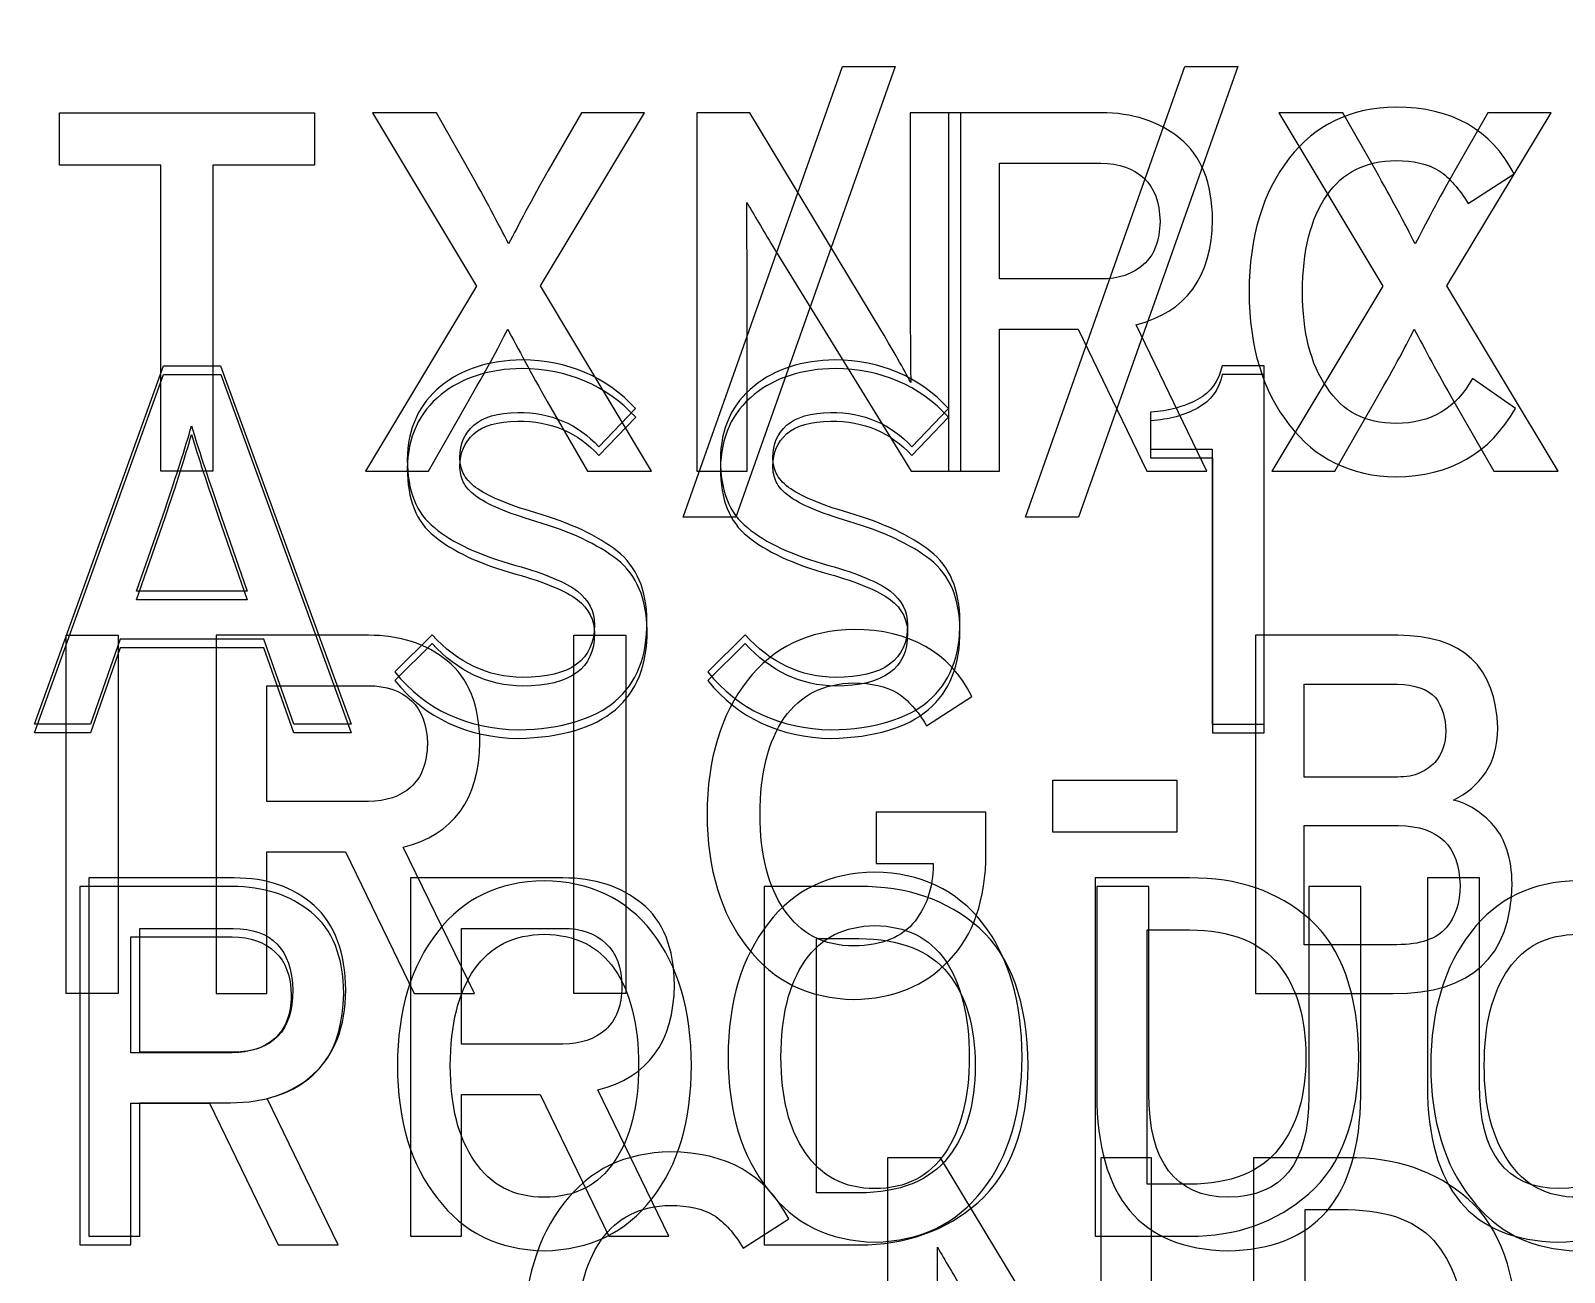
# Model space of a CAD drawing. Extents: x 2 to 47.7, y 0.2 to 35.3.
# Drawn here: x 31.9111 to 32.1605, y 15.5401 to 15.7421 of the extents above; entities that cross this region are included whole.
import ezdxf

# ---------------------------------------------------------------- set-up
doc = ezdxf.new("R2010")
doc.units = 0
doc.header["$MEASUREMENT"] = 0
for name, color, linetype in [('2_01__NONE__XX', 7, 'CONTINUOUS'), ('3_01__NONE__X', 7, 'CONTINUOUS'), ('3_02__EIA-232__1', 7, 'CONTINUOUS'), ('3_03__EIA-485__4_WIRE___2', 7, 'CONTINUOUS'), ('3_04__FIBER_OPTIC_200_UM_M', 7, 'CONTINUOUS'), ('3_05__FIBER_OPTIC_62_5_UM_', 7, 'CONTINUOUS'), ('3_06__EIA-485__2-WIRE___5', 7, 'CONTINUOUS'), ('4_00__DWG', 7, 'CONTINUOUS')]:
    doc.layers.add(name, color=color, linetype=linetype)

msp = doc.modelspace()

# ---------------------------------------------------------------- linework, layer by layer
at = {"layer": '2_01__NONE__XX', "color": 250}
msp.add_open_spline([(32.65643, 14.75367), (32.65643, 14.69844), (32.61167, 14.65367), (32.55644, 14.65367), (32.55644, 14.65367), (30.69826, 14.65367), (30.69826, 14.65367), (30.64303, 14.65367), (30.59825, 14.69844), (30.59825, 14.75367), (30.59825, 14.75367), (30.59825, 19.59223), (30.59825, 19.59223), (30.59825, 19.64746), (30.64303, 19.69223), (30.69826, 19.69223), (30.69826, 19.69223), (32.55644, 19.69223), (32.55644, 19.69223), (32.61167, 19.69223), (32.65643, 19.64746), (32.65643, 19.59223), (32.65643, 19.59223), (32.65643, 14.75367), (32.65643, 14.75367)], degree=3, knots=[0, 0, 0, 0, 1, 1, 1, 2, 2, 2, 3, 3, 3, 4, 4, 4, 5, 5, 5, 6, 6, 6, 7, 7, 7, 8, 8, 8, 8], dxfattribs=at)
at = {"layer": '3_01__NONE__X', "color": 250}
msp.add_open_spline([(32.65643, 14.75367), (32.65643, 14.69844), (32.61167, 14.65367), (32.55644, 14.65367), (32.55644, 14.65367), (30.69826, 14.65367), (30.69826, 14.65367), (30.64303, 14.65367), (30.59825, 14.69844), (30.59825, 14.75367), (30.59825, 14.75367), (30.59825, 19.59223), (30.59825, 19.59223), (30.59825, 19.64746), (30.64303, 19.69223), (30.69826, 19.69223), (30.69826, 19.69223), (32.55644, 19.69223), (32.55644, 19.69223), (32.61167, 19.69223), (32.65643, 19.64746), (32.65643, 19.59223), (32.65643, 19.59223), (32.65643, 14.75367), (32.65643, 14.75367)], degree=3, knots=[0, 0, 0, 0, 1, 1, 1, 2, 2, 2, 3, 3, 3, 4, 4, 4, 5, 5, 5, 6, 6, 6, 7, 7, 7, 8, 8, 8, 8], dxfattribs=at)
at = {"layer": '3_02__EIA-232__1', "color": 250}
msp.add_open_spline([(32.18336, 14.64852), (32.18336, 14.64852), (32.55648, 14.64852), (32.55648, 14.64852), (32.61171, 14.64852), (32.65648, 14.69329), (32.65648, 14.74852), (32.65648, 14.74852), (32.65648, 19.58708), (32.65648, 19.58708), (32.65648, 19.64231), (32.61171, 19.68709), (32.55648, 19.68709), (32.55648, 19.68709), (30.69832, 19.68709), (30.69832, 19.68709), (30.64309, 19.68709), (30.59831, 19.64231), (30.59831, 19.58708), (30.59831, 19.58708), (30.59831, 14.74852), (30.59831, 14.74852), (30.59831, 14.69329), (30.64309, 14.64852), (30.69832, 14.64852)], degree=3, knots=[0, 0, 0, 0, 1, 1, 1, 2, 2, 2, 3, 3, 3, 4, 4, 4, 5, 5, 5, 6, 6, 6, 7, 7, 7, 8, 8, 8, 8], dxfattribs=at)
at = {"layer": '3_03__EIA-485__4_WIRE___2', "color": 250}
for points in [[(32.08152, 15.66293), (32.07293, 15.66293), (32.09885, 15.73625), (32.10744, 15.73625), (32.08152, 15.66293)], [(31.91688, 15.58542), (31.91688, 15.64372), (31.92535, 15.64372), (31.92535, 15.58542), (31.91688, 15.58542)], [(31.99946, 15.58542), (31.99946, 15.64372), (32.00789, 15.64372), (32.00789, 15.58542), (31.99946, 15.58542)], [(32.07737, 15.61167), (32.07737, 15.62012), (32.09755, 15.62012), (32.09755, 15.61167), (32.07737, 15.61167)]]:
    msp.add_lwpolyline(points, dxfattribs=at)
for points, knots in [([(32.18331, 14.65881), (32.18331, 14.65881), (32.55642, 14.65881), (32.55642, 14.65881), (32.61165, 14.65881), (32.65643, 14.70359), (32.65643, 14.75882), (32.65643, 14.75882), (32.65643, 19.59738), (32.65643, 19.59738), (32.65643, 19.65261), (32.61165, 19.69738), (32.55642, 19.69738), (32.55642, 19.69738), (30.69827, 19.69738), (30.69827, 19.69738), (30.64304, 19.69738), (30.59825, 19.65261), (30.59825, 19.59738), (30.59825, 19.59738), (30.59825, 14.75882), (30.59825, 14.75882), (30.59825, 14.70359), (30.64304, 14.65881), (30.69827, 14.65881)], [0, 0, 0, 0, 1, 1, 1, 2, 2, 2, 3, 3, 3, 4, 4, 4, 5, 5, 5, 6, 6, 6, 7, 7, 7, 8, 8, 8, 8]), ([(30.94515, 16.21135), (30.90099, 16.21135), (30.86515, 16.17554), (30.86515, 16.13135), (30.86515, 16.13135), (30.86515, 15.16635), (30.86515, 15.16635), (30.86515, 15.12216), (30.90099, 15.08635), (30.94515, 15.08635), (30.94515, 15.08635), (32.28516, 15.08635), (32.28516, 15.08635), (32.32932, 15.08635), (32.36515, 15.12216), (32.36515, 15.16635), (32.36515, 15.16635), (32.36515, 16.13135), (32.36515, 16.13135), (32.36515, 16.17554), (32.32932, 16.21135), (32.28516, 16.21135), (32.28516, 16.21135), (30.94515, 16.21135), (30.94515, 16.21135)], [0, 0, 0, 0, 1, 1, 1, 2, 2, 2, 3, 3, 3, 4, 4, 4, 5, 5, 5, 6, 6, 6, 7, 7, 7, 8, 8, 8, 8]), ([(32.05433, 15.67042), (32.05433, 15.67042), (32.03182, 15.70699), (32.03182, 15.70699), (32.03019, 15.7097), (32.02878, 15.71209), (32.02759, 15.71415), (32.02759, 15.71022), (32.02762, 15.70572), (32.02767, 15.70064), (32.02767, 15.70064), (32.02767, 15.67042), (32.02767, 15.67042), (32.02767, 15.67042), (32.01948, 15.67042), (32.01948, 15.67042), (32.01948, 15.67042), (32.01948, 15.72873), (32.01948, 15.72873), (32.01948, 15.72873), (32.0281, 15.72873), (32.0281, 15.72873), (32.0281, 15.72873), (32.04956, 15.69314), (32.04956, 15.69314), (32.05146, 15.68991), (32.05302, 15.68715), (32.05425, 15.68487), (32.0542, 15.68894), (32.05417, 15.69353), (32.05417, 15.69864), (32.05417, 15.69864), (32.05417, 15.72873), (32.05417, 15.72873), (32.05417, 15.72873), (32.06239, 15.72873), (32.06239, 15.72873), (32.06239, 15.72873), (32.06239, 15.67042), (32.06239, 15.67042), (32.06239, 15.67042), (32.05433, 15.67042), (32.05433, 15.67042)], [0, 0, 0, 0, 1, 1, 1, 2, 2, 2, 3, 3, 3, 4, 4, 4, 5, 5, 5, 6, 6, 6, 7, 7, 7, 8, 8, 8, 9, 9, 9, 10, 10, 10, 11, 11, 11, 12, 12, 12, 13, 13, 13, 14, 14, 14, 14]), ([(32.15262, 15.68063), (32.14844, 15.67333), (32.14195, 15.66962), (32.13317, 15.66948), (32.12579, 15.66962), (32.11999, 15.67245), (32.11582, 15.67798), (32.1115, 15.68338), (32.10932, 15.69059), (32.10927, 15.69959), (32.10932, 15.7086), (32.1115, 15.71584), (32.11582, 15.72132), (32.11999, 15.72677), (32.12579, 15.72955), (32.13317, 15.72966), (32.14225, 15.72961), (32.14865, 15.72598), (32.15237, 15.71878), (32.15237, 15.71878), (32.14488, 15.71394), (32.14488, 15.71394), (32.14347, 15.71634), (32.14191, 15.71812), (32.14019, 15.71929), (32.13835, 15.7204), (32.136, 15.72096), (32.13317, 15.72096), (32.12821, 15.7209), (32.12446, 15.71901), (32.12191, 15.71529), (32.11928, 15.71149), (32.11797, 15.70625), (32.11797, 15.69959), (32.11797, 15.69301), (32.11928, 15.68783), (32.12191, 15.68406), (32.12446, 15.68014), (32.12821, 15.67818), (32.13317, 15.67818), (32.13881, 15.67818), (32.14296, 15.68062), (32.14559, 15.68549), (32.14559, 15.68549), (32.15262, 15.68063), (32.15262, 15.68063)], [0, 0, 0, 0, 1, 1, 1, 2, 2, 2, 3, 3, 3, 4, 4, 4, 5, 5, 5, 6, 6, 6, 7, 7, 7, 8, 8, 8, 9, 9, 9, 10, 10, 10, 11, 11, 11, 12, 12, 12, 13, 13, 13, 14, 14, 14, 15, 15, 15, 15]), ([(31.98418, 15.62629), (31.98402, 15.61696), (31.97987, 15.61128), (31.97173, 15.60925), (31.97173, 15.60925), (31.98328, 15.58542), (31.98328, 15.58542), (31.98328, 15.58542), (31.9735, 15.58542), (31.9735, 15.58542), (31.9735, 15.58542), (31.96232, 15.60849), (31.96232, 15.60849), (31.96232, 15.60849), (31.94954, 15.60849), (31.94954, 15.60849), (31.94954, 15.60849), (31.94954, 15.58542), (31.94954, 15.58542), (31.94954, 15.58542), (31.94127, 15.58542), (31.94127, 15.58542), (31.94127, 15.58542), (31.94127, 15.64372), (31.94127, 15.64372), (31.94127, 15.64372), (31.96604, 15.64372), (31.96604, 15.64372), (31.97115, 15.64372), (31.97542, 15.64234), (31.97887, 15.63957), (31.98235, 15.63675), (31.98413, 15.63232), (31.98418, 15.62629)], [0, 0, 0, 0, 1, 1, 1, 2, 2, 2, 3, 3, 3, 4, 4, 4, 5, 5, 5, 6, 6, 6, 7, 7, 7, 8, 8, 8, 9, 9, 9, 10, 10, 10, 11, 11, 11, 11]), ([(32.06649, 15.60824), (32.06645, 15.60069), (32.06445, 15.5949), (32.06051, 15.59083), (32.05659, 15.58668), (32.05143, 15.58456), (32.04502, 15.58448), (32.03764, 15.58462), (32.03185, 15.58745), (32.02767, 15.59298), (32.02337, 15.59838), (32.02119, 15.60558), (32.02113, 15.61459), (32.02119, 15.6236), (32.02337, 15.63084), (32.02767, 15.63632), (32.03185, 15.64177), (32.03764, 15.64455), (32.04503, 15.64466), (32.05412, 15.64461), (32.06052, 15.64098), (32.06421, 15.63377), (32.06421, 15.63377), (32.0568, 15.62901), (32.0568, 15.62901), (32.05541, 15.63141), (32.05382, 15.63319), (32.05203, 15.63437), (32.05018, 15.63542), (32.04785, 15.63596), (32.045, 15.63596), (32.04007, 15.6359), (32.0363, 15.63401), (32.03369, 15.63029), (32.03106, 15.62648), (32.02976, 15.62125), (32.02976, 15.61459), (32.02976, 15.60801), (32.03106, 15.60283), (32.03369, 15.59905), (32.0363, 15.59514), (32.04007, 15.59318), (32.04502, 15.59318), (32.04959, 15.59326), (32.05291, 15.59461), (32.05496, 15.59723), (32.05691, 15.59979), (32.05789, 15.60282), (32.05789, 15.60633), (32.05789, 15.60633), (32.05789, 15.60658), (32.05789, 15.60658), (32.05789, 15.60658), (32.04864, 15.60658), (32.04864, 15.60658), (32.04864, 15.60658), (32.04864, 15.61495), (32.04864, 15.61495), (32.04864, 15.61495), (32.06649, 15.61495), (32.06649, 15.61495), (32.06649, 15.61495), (32.06649, 15.60824), (32.06649, 15.60824)], [0, 0, 0, 0, 1, 1, 1, 2, 2, 2, 3, 3, 3, 4, 4, 4, 5, 5, 5, 6, 6, 6, 7, 7, 7, 8, 8, 8, 9, 9, 9, 10, 10, 10, 11, 11, 11, 12, 12, 12, 13, 13, 13, 14, 14, 14, 15, 15, 15, 16, 16, 16, 17, 17, 17, 18, 18, 18, 19, 19, 19, 20, 20, 20, 21, 21, 21, 21]), ([(32.15205, 15.6033), (32.15188, 15.59138), (32.14545, 15.58542), (32.13272, 15.58542), (32.13272, 15.58542), (32.1103, 15.58542), (32.1103, 15.58542), (32.1103, 15.58542), (32.1103, 15.64372), (32.1103, 15.64372), (32.1103, 15.64372), (32.13349, 15.64372), (32.13349, 15.64372), (32.14404, 15.64367), (32.14944, 15.63862), (32.14971, 15.62858), (32.14971, 15.62568), (32.14903, 15.62326), (32.14771, 15.62133), (32.14639, 15.61943), (32.14467, 15.61795), (32.14251, 15.6169), (32.14491, 15.61635), (32.14708, 15.61497), (32.14905, 15.61275), (32.15099, 15.61052), (32.15199, 15.60737), (32.15205, 15.6033)], [0, 0, 0, 0, 1, 1, 1, 2, 2, 2, 3, 3, 3, 4, 4, 4, 5, 5, 5, 6, 6, 6, 7, 7, 7, 8, 8, 8, 9, 9, 9, 9]), ([(31.97564, 15.62604), (31.97559, 15.62917), (31.97472, 15.63151), (31.97304, 15.63306), (31.97133, 15.63469), (31.96899, 15.63551), (31.96604, 15.63551), (31.96604, 15.63551), (31.94954, 15.63551), (31.94954, 15.63551), (31.94954, 15.63551), (31.94954, 15.6167), (31.94954, 15.6167), (31.94954, 15.6167), (31.96604, 15.6167), (31.96604, 15.6167), (31.96894, 15.6167), (31.97126, 15.61748), (31.97295, 15.61903), (31.97469, 15.62055), (31.97559, 15.62289), (31.97564, 15.62604)], [0, 0, 0, 0, 1, 1, 1, 2, 2, 2, 3, 3, 3, 4, 4, 4, 5, 5, 5, 6, 6, 6, 7, 7, 7, 7]), ([(32.14125, 15.6281), (32.14125, 15.6303), (32.14068, 15.63213), (32.13957, 15.63359), (32.13827, 15.63498), (32.13623, 15.63569), (32.13341, 15.63576), (32.13341, 15.63576), (32.11825, 15.63576), (32.11825, 15.63576), (32.11825, 15.63576), (32.11825, 15.62065), (32.11825, 15.62065), (32.11825, 15.62065), (32.13341, 15.62065), (32.13341, 15.62065), (32.13486, 15.62065), (32.13607, 15.62088), (32.13704, 15.62134), (32.13801, 15.62177), (32.13882, 15.62233), (32.13949, 15.62301), (32.14065, 15.6244), (32.14125, 15.62609), (32.14125, 15.6281)], [0, 0, 0, 0, 1, 1, 1, 2, 2, 2, 3, 3, 3, 4, 4, 4, 5, 5, 5, 6, 6, 6, 7, 7, 7, 8, 8, 8, 8]), ([(32.14358, 15.60305), (32.14347, 15.60942), (32.14014, 15.61265), (32.13357, 15.61277), (32.13357, 15.61277), (32.11825, 15.61277), (32.11825, 15.61277), (32.11825, 15.61277), (32.11825, 15.59338), (32.11825, 15.59338), (32.11825, 15.59338), (32.13333, 15.59338), (32.13333, 15.59338), (32.1371, 15.59338), (32.13976, 15.5943), (32.14133, 15.59612), (32.14282, 15.59786), (32.14358, 15.60017), (32.14358, 15.60305)], [0, 0, 0, 0, 1, 1, 1, 2, 2, 2, 3, 3, 3, 4, 4, 4, 5, 5, 5, 6, 6, 6, 6]), ([(32.03668, 15.52323), (32.03662, 15.51569), (32.03461, 15.50989), (32.03068, 15.50582), (32.02677, 15.50168), (32.02161, 15.49956), (32.01519, 15.49948), (32.00781, 15.49961), (32.00203, 15.50245), (31.99786, 15.50798), (31.99354, 15.51338), (31.99136, 15.52058), (31.99132, 15.52959), (31.99136, 15.53859), (31.99354, 15.54584), (31.99786, 15.55132), (32.00203, 15.55677), (32.00781, 15.55955), (32.01519, 15.55966), (32.02428, 15.5596), (32.03068, 15.55598), (32.0344, 15.54877), (32.0344, 15.54877), (32.02698, 15.54401), (32.02698, 15.54401), (32.02558, 15.54641), (32.02399, 15.54819), (32.0222, 15.54936), (32.02037, 15.55042), (32.01803, 15.55096), (32.01519, 15.55096), (32.01025, 15.5509), (32.00648, 15.54901), (32.00388, 15.54529), (32.00125, 15.54148), (31.99992, 15.53625), (31.99992, 15.52959), (31.99992, 15.52301), (32.00125, 15.51783), (32.00388, 15.51405), (32.00648, 15.51014), (32.01025, 15.50818), (32.01519, 15.50818), (32.01978, 15.50826), (32.02308, 15.50961), (32.02513, 15.51223), (32.02707, 15.51478), (32.02805, 15.51782), (32.02805, 15.52133), (32.02805, 15.52133), (32.02805, 15.52158), (32.02805, 15.52158), (32.02805, 15.52158), (32.01883, 15.52158), (32.01883, 15.52158), (32.01883, 15.52158), (32.01883, 15.52995), (32.01883, 15.52995), (32.01883, 15.52995), (32.03668, 15.52995), (32.03668, 15.52995), (32.03668, 15.52995), (32.03668, 15.52323), (32.03668, 15.52323)], [0, 0, 0, 0, 1, 1, 1, 2, 2, 2, 3, 3, 3, 4, 4, 4, 5, 5, 5, 6, 6, 6, 7, 7, 7, 8, 8, 8, 9, 9, 9, 10, 10, 10, 11, 11, 11, 12, 12, 12, 13, 13, 13, 14, 14, 14, 15, 15, 15, 16, 16, 16, 17, 17, 17, 18, 18, 18, 19, 19, 19, 20, 20, 20, 21, 21, 21, 21]), ([(32.08534, 15.50041), (32.08534, 15.50041), (32.06282, 15.53699), (32.06282, 15.53699), (32.0612, 15.5397), (32.05979, 15.54209), (32.05859, 15.54415), (32.05859, 15.54022), (32.05862, 15.53571), (32.05867, 15.53064), (32.05867, 15.53064), (32.05867, 15.50041), (32.05867, 15.50041), (32.05867, 15.50041), (32.05048, 15.50041), (32.05048, 15.50041), (32.05048, 15.50041), (32.05048, 15.55872), (32.05048, 15.55872), (32.05048, 15.55872), (32.05911, 15.55872), (32.05911, 15.55872), (32.05911, 15.55872), (32.08057, 15.52313), (32.08057, 15.52313), (32.08247, 15.5199), (32.08403, 15.51714), (32.08526, 15.51487), (32.08521, 15.51894), (32.08518, 15.52352), (32.08518, 15.52863), (32.08518, 15.52863), (32.08518, 15.55872), (32.08518, 15.55872), (32.08518, 15.55872), (32.0934, 15.55872), (32.0934, 15.55872), (32.0934, 15.55872), (32.0934, 15.50041), (32.0934, 15.50041), (32.0934, 15.50041), (32.08534, 15.50041), (32.08534, 15.50041)], [0, 0, 0, 0, 1, 1, 1, 2, 2, 2, 3, 3, 3, 4, 4, 4, 5, 5, 5, 6, 6, 6, 7, 7, 7, 8, 8, 8, 9, 9, 9, 10, 10, 10, 11, 11, 11, 12, 12, 12, 13, 13, 13, 14, 14, 14, 14]), ([(32.15289, 15.52957), (32.15278, 15.5194), (32.15007, 15.51199), (32.14473, 15.50732), (32.13946, 15.50272), (32.133, 15.50041), (32.12535, 15.50041), (32.12535, 15.50041), (32.10997, 15.50041), (32.10997, 15.50041), (32.10997, 15.50041), (32.10997, 15.55872), (32.10997, 15.55872), (32.10997, 15.55872), (32.12535, 15.55872), (32.12535, 15.55872), (32.13315, 15.5588), (32.13966, 15.55657), (32.14488, 15.552), (32.15012, 15.54734), (32.15278, 15.53986), (32.15289, 15.52957)], [0, 0, 0, 0, 1, 1, 1, 2, 2, 2, 3, 3, 3, 4, 4, 4, 5, 5, 5, 6, 6, 6, 7, 7, 7, 7]), ([(32.14426, 15.52957), (32.14426, 15.53584), (32.14281, 15.54084), (32.13989, 15.54456), (32.13687, 15.54831), (32.13203, 15.5502), (32.12535, 15.55027), (32.12535, 15.55027), (32.11841, 15.55027), (32.11841, 15.55027), (32.11841, 15.55027), (32.11841, 15.50887), (32.11841, 15.50887), (32.11841, 15.50887), (32.12535, 15.50887), (32.12535, 15.50887), (32.13203, 15.50892), (32.13687, 15.51087), (32.13989, 15.5147), (32.14281, 15.51842), (32.14426, 15.52338), (32.14426, 15.52957)], [0, 0, 0, 0, 1, 1, 1, 2, 2, 2, 3, 3, 3, 4, 4, 4, 5, 5, 5, 6, 6, 6, 7, 7, 7, 7])]:
    msp.add_open_spline(points, degree=3, knots=knots, dxfattribs=at)
at = {"layer": '3_04__FIBER_OPTIC_200_UM_M', "color": 250}
msp.add_lwpolyline([(31.95391, 15.62786), (31.94903, 15.6417), (31.92567, 15.6417), (31.92083, 15.62786), (31.91176, 15.62786), (31.93275, 15.68617), (31.94203, 15.68617), (31.96327, 15.62786), (31.95391, 15.62786)], dxfattribs=at)
for points, knots in [([(31.28436, 14.65367), (31.28436, 14.65367), (30.69826, 14.65367), (30.69826, 14.65367), (30.64303, 14.65367), (30.59825, 14.69844), (30.59825, 14.75367), (30.59825, 14.75367), (30.59825, 19.59223), (30.59825, 19.59223), (30.59825, 19.64746), (30.64303, 19.69223), (30.69826, 19.69223), (30.69826, 19.69223), (32.55642, 19.69223), (32.55642, 19.69223), (32.61165, 19.69223), (32.65643, 19.64746), (32.65643, 19.59223), (32.65643, 19.59223), (32.65643, 14.75367), (32.65643, 14.75367), (32.65643, 14.69844), (32.61165, 14.65367), (32.55642, 14.65367), (32.55642, 14.65367), (31.9554, 14.65367), (31.9554, 14.65367)], [0, 0, 0, 0, 1, 1, 1, 2, 2, 2, 3, 3, 3, 4, 4, 4, 5, 5, 5, 6, 6, 6, 7, 7, 7, 8, 8, 8, 9, 9, 9, 9]), ([(30.94515, 16.21286), (30.90099, 16.21286), (30.86515, 16.17706), (30.86515, 16.13287), (30.86515, 16.13287), (30.86515, 15.16786), (30.86515, 15.16786), (30.86515, 15.12367), (30.90099, 15.08786), (30.94515, 15.08786), (30.94515, 15.08786), (32.28516, 15.08786), (32.28516, 15.08786), (32.32932, 15.08786), (32.36515, 15.12367), (32.36515, 15.16786), (32.36515, 15.16786), (32.36515, 16.13287), (32.36515, 16.13287), (32.36515, 16.17706), (32.32932, 16.21286), (32.28516, 16.21286), (32.28516, 16.21286), (30.94515, 16.21286), (30.94515, 16.21286)], [0, 0, 0, 0, 1, 1, 1, 2, 2, 2, 3, 3, 3, 4, 4, 4, 5, 5, 5, 6, 6, 6, 7, 7, 7, 8, 8, 8, 8]), ([(32.01137, 15.6446), (32.01147, 15.63317), (32.0045, 15.62728), (31.99044, 15.62693), (31.98202, 15.62712), (31.97532, 15.63026), (31.97035, 15.63635), (31.97035, 15.63635), (31.97641, 15.6424), (31.97641, 15.6424), (31.98056, 15.63783), (31.98546, 15.63552), (31.99112, 15.63546), (31.99892, 15.63546), (32.00282, 15.63831), (32.00282, 15.64398), (32.00282, 15.64621), (32.0019, 15.64804), (32.00007, 15.64948), (31.99813, 15.65094), (31.99479, 15.65234), (31.99004, 15.65367), (31.98413, 15.65533), (31.97972, 15.65738), (31.97681, 15.65982), (31.97386, 15.66216), (31.97238, 15.66583), (31.97238, 15.67086), (31.97244, 15.67596), (31.97426, 15.67997), (31.97787, 15.68287), (31.98131, 15.68564), (31.9857, 15.68705), (31.99102, 15.68711), (31.99849, 15.68705), (32.00465, 15.68441), (32.00952, 15.67919), (32.00952, 15.67919), (32.00353, 15.67298), (32.00353, 15.67298), (32.00014, 15.6767), (31.99574, 15.67857), (31.99034, 15.67857), (31.98706, 15.67851), (31.98467, 15.67782), (31.98318, 15.67649), (31.98168, 15.6751), (31.98093, 15.67337), (31.98093, 15.67131), (31.98093, 15.6703), (31.98112, 15.66943), (31.98147, 15.6687), (31.98185, 15.66788), (31.98252, 15.66711), (31.98348, 15.66638), (31.98527, 15.66504), (31.98853, 15.66366), (31.99327, 15.66222), (31.99892, 15.66058), (32.00334, 15.65852), (32.00651, 15.65602), (32.00968, 15.65352), (32.01131, 15.64971), (32.01137, 15.6446)], [0, 0, 0, 0, 1, 1, 1, 2, 2, 2, 3, 3, 3, 4, 4, 4, 5, 5, 5, 6, 6, 6, 7, 7, 7, 8, 8, 8, 9, 9, 9, 10, 10, 10, 11, 11, 11, 12, 12, 12, 13, 13, 13, 14, 14, 14, 15, 15, 15, 16, 16, 16, 17, 17, 17, 18, 18, 18, 19, 19, 19, 20, 20, 20, 21, 21, 21, 21]), ([(32.06226, 15.6446), (32.06236, 15.63317), (32.05539, 15.62728), (32.04134, 15.62693), (32.0329, 15.62712), (32.0262, 15.63026), (32.02124, 15.63635), (32.02124, 15.63635), (32.02732, 15.6424), (32.02732, 15.6424), (32.03147, 15.63783), (32.03638, 15.63552), (32.04202, 15.63546), (32.04983, 15.63546), (32.05374, 15.63831), (32.05374, 15.64398), (32.05374, 15.64621), (32.05282, 15.64804), (32.05097, 15.64948), (32.04902, 15.65094), (32.04568, 15.65234), (32.04096, 15.65367), (32.03505, 15.65533), (32.03063, 15.65738), (32.02771, 15.65982), (32.02477, 15.66216), (32.0233, 15.66583), (32.0233, 15.67086), (32.02334, 15.67596), (32.02517, 15.67997), (32.02877, 15.68287), (32.03221, 15.68564), (32.03659, 15.68705), (32.04194, 15.68711), (32.0494, 15.68705), (32.05556, 15.68441), (32.06041, 15.67919), (32.06041, 15.67919), (32.05442, 15.67298), (32.05442, 15.67298), (32.05103, 15.6767), (32.04664, 15.67857), (32.04126, 15.67857), (32.03798, 15.67851), (32.03558, 15.67782), (32.03407, 15.67649), (32.03258, 15.6751), (32.03182, 15.67337), (32.03182, 15.67131), (32.03182, 15.6703), (32.03201, 15.66943), (32.03239, 15.6687), (32.03274, 15.66788), (32.03342, 15.66711), (32.0344, 15.66638), (32.03619, 15.66504), (32.03944, 15.66366), (32.04416, 15.66222), (32.04982, 15.66058), (32.05423, 15.65852), (32.05741, 15.65602), (32.0606, 15.65352), (32.06222, 15.64971), (32.06226, 15.6446)], [0, 0, 0, 0, 1, 1, 1, 2, 2, 2, 3, 3, 3, 4, 4, 4, 5, 5, 5, 6, 6, 6, 7, 7, 7, 8, 8, 8, 9, 9, 9, 10, 10, 10, 11, 11, 11, 12, 12, 12, 13, 13, 13, 14, 14, 14, 15, 15, 15, 16, 16, 16, 17, 17, 17, 18, 18, 18, 19, 19, 19, 20, 20, 20, 21, 21, 21, 21]), ([(32.1033, 15.62786), (32.1033, 15.62786), (32.1033, 15.67258), (32.1033, 15.67258), (32.1033, 15.67258), (32.09326, 15.67258), (32.09326, 15.67258), (32.09326, 15.67258), (32.09326, 15.6786), (32.09326, 15.6786), (32.09625, 15.67882), (32.0988, 15.67951), (32.10091, 15.68068), (32.10303, 15.68179), (32.10436, 15.68362), (32.1049, 15.68617), (32.1049, 15.68617), (32.11173, 15.68617), (32.11173, 15.68617), (32.11173, 15.68617), (32.11173, 15.62786), (32.11173, 15.62786), (32.11173, 15.62786), (32.1033, 15.62786), (32.1033, 15.62786)], [0, 0, 0, 0, 1, 1, 1, 2, 2, 2, 3, 3, 3, 4, 4, 4, 5, 5, 5, 6, 6, 6, 7, 7, 7, 8, 8, 8, 8]), ([(31.94166, 15.66294), (31.93985, 15.66828), (31.93838, 15.67276), (31.93727, 15.67636), (31.93627, 15.67281), (31.93484, 15.66831), (31.933, 15.66286), (31.933, 15.66286), (31.92836, 15.6495), (31.92836, 15.6495), (31.92836, 15.6495), (31.94634, 15.6495), (31.94634, 15.6495), (31.94634, 15.6495), (31.94166, 15.66294), (31.94166, 15.66294)], [0, 0, 0, 0, 1, 1, 1, 2, 2, 2, 3, 3, 3, 4, 4, 4, 5, 5, 5, 5]), ([(32.0186, 15.5737), (32.01854, 15.5647), (32.01641, 15.55749), (32.01221, 15.5521), (32.00792, 15.54656), (32.00206, 15.54373), (31.99463, 15.54359), (31.98725, 15.54373), (31.98147, 15.54656), (31.97729, 15.5521), (31.97298, 15.55749), (31.97081, 15.5647), (31.97076, 15.5737), (31.97081, 15.58271), (31.97298, 15.58995), (31.97729, 15.59543), (31.98147, 15.60088), (31.98725, 15.60367), (31.99463, 15.60377), (32.00206, 15.60367), (32.00792, 15.60088), (32.01221, 15.59543), (32.01641, 15.58995), (32.01854, 15.58271), (32.0186, 15.5737)], [0, 0, 0, 0, 1, 1, 1, 2, 2, 2, 3, 3, 3, 4, 4, 4, 5, 5, 5, 6, 6, 6, 7, 7, 7, 8, 8, 8, 8]), ([(32.18216, 15.55474), (32.17798, 15.54744), (32.1715, 15.54373), (32.16272, 15.54359), (32.15533, 15.54373), (32.14955, 15.54656), (32.14537, 15.5521), (32.14106, 15.55749), (32.13886, 15.5647), (32.13882, 15.5737), (32.13886, 15.58271), (32.14106, 15.58995), (32.14537, 15.59543), (32.14955, 15.60088), (32.15533, 15.60367), (32.16271, 15.60377), (32.17182, 15.60372), (32.17822, 15.60009), (32.18191, 15.59289), (32.18191, 15.59289), (32.17442, 15.58805), (32.17442, 15.58805), (32.17303, 15.59045), (32.17147, 15.59223), (32.16973, 15.5934), (32.16789, 15.59451), (32.16555, 15.59507), (32.16271, 15.59507), (32.15777, 15.59501), (32.15401, 15.59313), (32.15146, 15.5894), (32.14884, 15.5856), (32.14752, 15.58036), (32.14752, 15.5737), (32.14752, 15.56713), (32.14884, 15.56194), (32.15146, 15.55817), (32.15401, 15.55425), (32.15777, 15.55229), (32.16271, 15.55229), (32.16836, 15.55229), (32.1725, 15.55473), (32.17513, 15.5596), (32.17513, 15.5596), (32.18216, 15.55474), (32.18216, 15.55474)], [0, 0, 0, 0, 1, 1, 1, 2, 2, 2, 3, 3, 3, 4, 4, 4, 5, 5, 5, 6, 6, 6, 7, 7, 7, 8, 8, 8, 9, 9, 9, 10, 10, 10, 11, 11, 11, 12, 12, 12, 13, 13, 13, 14, 14, 14, 15, 15, 15, 15]), ([(31.96205, 15.5854), (31.96189, 15.57608), (31.95774, 15.57039), (31.9496, 15.56836), (31.9496, 15.56836), (31.96114, 15.54453), (31.96114, 15.54453), (31.96114, 15.54453), (31.95136, 15.54453), (31.95136, 15.54453), (31.95136, 15.54453), (31.94019, 15.56761), (31.94019, 15.56761), (31.94019, 15.56761), (31.92741, 15.56761), (31.92741, 15.56761), (31.92741, 15.56761), (31.92741, 15.54453), (31.92741, 15.54453), (31.92741, 15.54453), (31.91913, 15.54453), (31.91913, 15.54453), (31.91913, 15.54453), (31.91913, 15.60284), (31.91913, 15.60284), (31.91913, 15.60284), (31.9439, 15.60284), (31.9439, 15.60284), (31.94902, 15.60284), (31.95329, 15.60145), (31.95673, 15.59868), (31.96022, 15.59586), (31.962, 15.59143), (31.96205, 15.5854)], [0, 0, 0, 0, 1, 1, 1, 2, 2, 2, 3, 3, 3, 4, 4, 4, 5, 5, 5, 6, 6, 6, 7, 7, 7, 8, 8, 8, 9, 9, 9, 10, 10, 10, 11, 11, 11, 11]), ([(32.07335, 15.57368), (32.07324, 15.56352), (32.07053, 15.55611), (32.06521, 15.55144), (32.05992, 15.54683), (32.05347, 15.54453), (32.04583, 15.54453), (32.04583, 15.54453), (32.03044, 15.54453), (32.03044, 15.54453), (32.03044, 15.54453), (32.03044, 15.60284), (32.03044, 15.60284), (32.03044, 15.60284), (32.04583, 15.60284), (32.04583, 15.60284), (32.05363, 15.60292), (32.06014, 15.60068), (32.06536, 15.59612), (32.07058, 15.59145), (32.07324, 15.58397), (32.07335, 15.57368)], [0, 0, 0, 0, 1, 1, 1, 2, 2, 2, 3, 3, 3, 4, 4, 4, 5, 5, 5, 6, 6, 6, 7, 7, 7, 7]), ([(32.12743, 15.56883), (32.12729, 15.5522), (32.12006, 15.54378), (32.10574, 15.54359), (32.09163, 15.54384), (32.08455, 15.55231), (32.0845, 15.56902), (32.0845, 15.56902), (32.0845, 15.60284), (32.0845, 15.60284), (32.0845, 15.60284), (32.09296, 15.60284), (32.09296, 15.60284), (32.09296, 15.60284), (32.09296, 15.56924), (32.09296, 15.56924), (32.09296, 15.55802), (32.09728, 15.55237), (32.10589, 15.55229), (32.11467, 15.55237), (32.11903, 15.55783), (32.11898, 15.56867), (32.11898, 15.56867), (32.11898, 15.60284), (32.11898, 15.60284), (32.11898, 15.60284), (32.12743, 15.60284), (32.12743, 15.60284), (32.12743, 15.60284), (32.12743, 15.56883), (32.12743, 15.56883)], [0, 0, 0, 0, 1, 1, 1, 2, 2, 2, 3, 3, 3, 4, 4, 4, 5, 5, 5, 6, 6, 6, 7, 7, 7, 8, 8, 8, 9, 9, 9, 10, 10, 10, 10]), ([(31.9535, 15.58516), (31.95345, 15.58828), (31.95258, 15.59062), (31.9509, 15.59218), (31.94919, 15.5938), (31.94686, 15.59463), (31.9439, 15.59463), (31.9439, 15.59463), (31.92741, 15.59463), (31.92741, 15.59463), (31.92741, 15.59463), (31.92741, 15.57581), (31.92741, 15.57581), (31.92741, 15.57581), (31.9439, 15.57581), (31.9439, 15.57581), (31.9468, 15.57581), (31.94912, 15.57659), (31.95082, 15.57814), (31.95256, 15.57966), (31.95345, 15.582), (31.9535, 15.58516)], [0, 0, 0, 0, 1, 1, 1, 2, 2, 2, 3, 3, 3, 4, 4, 4, 5, 5, 5, 6, 6, 6, 7, 7, 7, 7]), ([(32.00998, 15.5737), (32.00998, 15.58036), (32.00868, 15.5856), (32.0061, 15.5894), (32.00351, 15.59313), (31.99967, 15.59501), (31.99463, 15.59507), (31.98969, 15.59501), (31.98592, 15.59313), (31.98332, 15.5894), (31.98069, 15.5856), (31.97937, 15.58036), (31.97937, 15.5737), (31.97937, 15.56713), (31.98069, 15.56194), (31.98332, 15.55817), (31.98592, 15.55425), (31.98969, 15.55229), (31.99463, 15.55229), (31.99967, 15.55229), (32.00351, 15.55425), (32.0061, 15.55817), (32.00868, 15.56194), (32.00998, 15.56713), (32.00998, 15.5737)], [0, 0, 0, 0, 1, 1, 1, 2, 2, 2, 3, 3, 3, 4, 4, 4, 5, 5, 5, 6, 6, 6, 7, 7, 7, 8, 8, 8, 8]), ([(32.06474, 15.57368), (32.06474, 15.57996), (32.06329, 15.58495), (32.06036, 15.58868), (32.05735, 15.59242), (32.05249, 15.59432), (32.04583, 15.59438), (32.04583, 15.59438), (32.0389, 15.59438), (32.0389, 15.59438), (32.0389, 15.59438), (32.0389, 15.55298), (32.0389, 15.55298), (32.0389, 15.55298), (32.04583, 15.55298), (32.04583, 15.55298), (32.05249, 15.55304), (32.05735, 15.55499), (32.06036, 15.55881), (32.06329, 15.56253), (32.06474, 15.56749), (32.06474, 15.57368)], [0, 0, 0, 0, 1, 1, 1, 2, 2, 2, 3, 3, 3, 4, 4, 4, 5, 5, 5, 6, 6, 6, 7, 7, 7, 7])]:
    msp.add_open_spline(points, degree=3, knots=knots, dxfattribs=at)
at = {"layer": '3_05__FIBER_OPTIC_62_5_UM_', "color": 250}
msp.add_lwpolyline([(31.9539, 15.62927), (31.94902, 15.64311), (31.92566, 15.64311), (31.92083, 15.62927), (31.91174, 15.62927), (31.93274, 15.68758), (31.94202, 15.68758), (31.96326, 15.62927), (31.9539, 15.62927)], dxfattribs=at)
for points, knots in [([(32.04382, 14.65367), (32.04382, 14.65367), (32.55644, 14.65367), (32.55644, 14.65367), (32.61167, 14.65367), (32.65643, 14.69844), (32.65643, 14.75367), (32.65643, 14.75367), (32.65643, 19.59223), (32.65643, 19.59223), (32.65643, 19.64746), (32.61167, 19.69223), (32.55644, 19.69223), (32.55644, 19.69223), (30.69826, 19.69223), (30.69826, 19.69223), (30.64303, 19.69223), (30.59827, 19.64746), (30.59827, 19.59223), (30.59827, 19.59223), (30.59827, 14.75367), (30.59827, 14.75367), (30.59827, 14.69844), (30.64303, 14.65367), (30.69826, 14.65367), (30.69826, 14.65367), (31.22685, 14.65367), (31.22685, 14.65367)], [0, 0, 0, 0, 1, 1, 1, 2, 2, 2, 3, 3, 3, 4, 4, 4, 5, 5, 5, 6, 6, 6, 7, 7, 7, 8, 8, 8, 9, 9, 9, 9]), ([(30.94515, 16.21135), (30.90099, 16.21135), (30.86515, 16.17554), (30.86515, 16.13135), (30.86515, 16.13135), (30.86515, 15.16635), (30.86515, 15.16635), (30.86515, 15.12216), (30.90099, 15.08635), (30.94515, 15.08635), (30.94515, 15.08635), (32.28514, 15.08635), (32.28514, 15.08635), (32.32931, 15.08635), (32.36514, 15.12216), (32.36514, 15.16635), (32.36514, 15.16635), (32.36514, 16.13135), (32.36514, 16.13135), (32.36514, 16.17554), (32.32931, 16.21135), (32.28514, 16.21135), (32.28514, 16.21135), (30.94515, 16.21135), (30.94515, 16.21135)], [0, 0, 0, 0, 1, 1, 1, 2, 2, 2, 3, 3, 3, 4, 4, 4, 5, 5, 5, 6, 6, 6, 7, 7, 7, 8, 8, 8, 8]), ([(32.01135, 15.646), (32.01146, 15.63458), (32.00449, 15.62868), (31.99044, 15.62833), (31.982, 15.62852), (31.9753, 15.63166), (31.97034, 15.63775), (31.97034, 15.63775), (31.97641, 15.64381), (31.97641, 15.64381), (31.98056, 15.63923), (31.98546, 15.63692), (31.99112, 15.63687), (31.99892, 15.63687), (32.00282, 15.63971), (32.00282, 15.64539), (32.00282, 15.64761), (32.0019, 15.64944), (32.00007, 15.65088), (31.99812, 15.65234), (31.99478, 15.65375), (31.99004, 15.65508), (31.98413, 15.65673), (31.97972, 15.65878), (31.97679, 15.66123), (31.97386, 15.66356), (31.97238, 15.66724), (31.97238, 15.67226), (31.97243, 15.67737), (31.97427, 15.68137), (31.97785, 15.68427), (31.9813, 15.68705), (31.98569, 15.68846), (31.99102, 15.68851), (31.99849, 15.68846), (32.00465, 15.68582), (32.00951, 15.6806), (32.00951, 15.6806), (32.00351, 15.67438), (32.00351, 15.67438), (32.00012, 15.67811), (31.99573, 15.67997), (31.99034, 15.67997), (31.98705, 15.67991), (31.98466, 15.67922), (31.98317, 15.67789), (31.98168, 15.6765), (31.98092, 15.67478), (31.98092, 15.67271), (31.98092, 15.67171), (31.98111, 15.67084), (31.98147, 15.67011), (31.98184, 15.66928), (31.98252, 15.66851), (31.98348, 15.66778), (31.98527, 15.66644), (31.98853, 15.66506), (31.99326, 15.66362), (31.9989, 15.66199), (32.00332, 15.65992), (32.0065, 15.65742), (32.00968, 15.65492), (32.0113, 15.65112), (32.01135, 15.646)], [0, 0, 0, 0, 1, 1, 1, 2, 2, 2, 3, 3, 3, 4, 4, 4, 5, 5, 5, 6, 6, 6, 7, 7, 7, 8, 8, 8, 9, 9, 9, 10, 10, 10, 11, 11, 11, 12, 12, 12, 13, 13, 13, 14, 14, 14, 15, 15, 15, 16, 16, 16, 17, 17, 17, 18, 18, 18, 19, 19, 19, 20, 20, 20, 21, 21, 21, 21]), ([(32.06226, 15.646), (32.06236, 15.63458), (32.05539, 15.62868), (32.04133, 15.62833), (32.0329, 15.62852), (32.0262, 15.63166), (32.02124, 15.63775), (32.02124, 15.63775), (32.0273, 15.64381), (32.0273, 15.64381), (32.03145, 15.63923), (32.03636, 15.63692), (32.04201, 15.63687), (32.04982, 15.63687), (32.05373, 15.63971), (32.05373, 15.64539), (32.05373, 15.64761), (32.0528, 15.64944), (32.05096, 15.65088), (32.04902, 15.65234), (32.04568, 15.65375), (32.04095, 15.65508), (32.03503, 15.65673), (32.03061, 15.65878), (32.02771, 15.66123), (32.02475, 15.66356), (32.02329, 15.66724), (32.02329, 15.67226), (32.02334, 15.67737), (32.02516, 15.68137), (32.02877, 15.68427), (32.03221, 15.68705), (32.03659, 15.68846), (32.04192, 15.68851), (32.04938, 15.68846), (32.05554, 15.68582), (32.06041, 15.6806), (32.06041, 15.6806), (32.05442, 15.67438), (32.05442, 15.67438), (32.05103, 15.67811), (32.04664, 15.67997), (32.04125, 15.67997), (32.03796, 15.67991), (32.03558, 15.67922), (32.03407, 15.67789), (32.03257, 15.6765), (32.03182, 15.67478), (32.03182, 15.67271), (32.03182, 15.67171), (32.03201, 15.67084), (32.03238, 15.67011), (32.03274, 15.66928), (32.03341, 15.66851), (32.03438, 15.66778), (32.03617, 15.66644), (32.03943, 15.66506), (32.04416, 15.66362), (32.04982, 15.66199), (32.05423, 15.65992), (32.05741, 15.65742), (32.06059, 15.65492), (32.06222, 15.65112), (32.06226, 15.646)], [0, 0, 0, 0, 1, 1, 1, 2, 2, 2, 3, 3, 3, 4, 4, 4, 5, 5, 5, 6, 6, 6, 7, 7, 7, 8, 8, 8, 9, 9, 9, 10, 10, 10, 11, 11, 11, 12, 12, 12, 13, 13, 13, 14, 14, 14, 15, 15, 15, 16, 16, 16, 17, 17, 17, 18, 18, 18, 19, 19, 19, 20, 20, 20, 21, 21, 21, 21]), ([(32.10328, 15.62927), (32.10328, 15.62927), (32.10328, 15.67398), (32.10328, 15.67398), (32.10328, 15.67398), (32.09326, 15.67398), (32.09326, 15.67398), (32.09326, 15.67398), (32.09326, 15.68001), (32.09326, 15.68001), (32.09623, 15.68022), (32.09878, 15.68092), (32.10091, 15.68208), (32.10301, 15.68319), (32.10434, 15.68502), (32.10489, 15.68758), (32.10489, 15.68758), (32.11173, 15.68758), (32.11173, 15.68758), (32.11173, 15.68758), (32.11173, 15.62927), (32.11173, 15.62927), (32.11173, 15.62927), (32.10328, 15.62927), (32.10328, 15.62927)], [0, 0, 0, 0, 1, 1, 1, 2, 2, 2, 3, 3, 3, 4, 4, 4, 5, 5, 5, 6, 6, 6, 7, 7, 7, 8, 8, 8, 8]), ([(31.94166, 15.66434), (31.93985, 15.66968), (31.93838, 15.67416), (31.93727, 15.67777), (31.93627, 15.67422), (31.93483, 15.66971), (31.93298, 15.66426), (31.93298, 15.66426), (31.92834, 15.65091), (31.92834, 15.65091), (31.92834, 15.65091), (31.94633, 15.65091), (31.94633, 15.65091), (31.94633, 15.65091), (31.94166, 15.66434), (31.94166, 15.66434)], [0, 0, 0, 0, 1, 1, 1, 2, 2, 2, 3, 3, 3, 4, 4, 4, 5, 5, 5, 5]), ([(31.96236, 15.58599), (31.96231, 15.58), (31.96057, 15.57545), (31.95713, 15.57234), (31.95373, 15.56922), (31.94925, 15.56767), (31.94364, 15.56767), (31.94364, 15.56767), (31.92887, 15.56767), (31.92887, 15.56767), (31.92887, 15.56767), (31.92887, 15.54593), (31.92887, 15.54593), (31.92887, 15.54593), (31.92059, 15.54593), (31.92059, 15.54593), (31.92059, 15.54593), (31.92059, 15.60424), (31.92059, 15.60424), (31.92059, 15.60424), (31.94421, 15.60424), (31.94421, 15.60424), (31.94953, 15.60424), (31.95387, 15.60275), (31.95721, 15.59976), (31.9606, 15.59669), (31.96231, 15.5921), (31.96236, 15.58599)], [0, 0, 0, 0, 1, 1, 1, 2, 2, 2, 3, 3, 3, 4, 4, 4, 5, 5, 5, 6, 6, 6, 7, 7, 7, 8, 8, 8, 9, 9, 9, 9]), ([(32.01583, 15.58681), (32.01567, 15.57748), (32.01152, 15.5718), (32.00338, 15.56976), (32.00338, 15.56976), (32.01492, 15.54593), (32.01492, 15.54593), (32.01492, 15.54593), (32.00514, 15.54593), (32.00514, 15.54593), (32.00514, 15.54593), (31.99396, 15.56901), (31.99396, 15.56901), (31.99396, 15.56901), (31.98119, 15.56901), (31.98119, 15.56901), (31.98119, 15.56901), (31.98119, 15.54593), (31.98119, 15.54593), (31.98119, 15.54593), (31.9729, 15.54593), (31.9729, 15.54593), (31.9729, 15.54593), (31.9729, 15.60424), (31.9729, 15.60424), (31.9729, 15.60424), (31.99768, 15.60424), (31.99768, 15.60424), (32.00278, 15.60424), (32.00707, 15.60286), (32.01051, 15.60008), (32.014, 15.59726), (32.01577, 15.59283), (32.01583, 15.58681)], [0, 0, 0, 0, 1, 1, 1, 2, 2, 2, 3, 3, 3, 4, 4, 4, 5, 5, 5, 6, 6, 6, 7, 7, 7, 8, 8, 8, 9, 9, 9, 10, 10, 10, 11, 11, 11, 11]), ([(32.07237, 15.57511), (32.07232, 15.5661), (32.07019, 15.5589), (32.06599, 15.5535), (32.0617, 15.54797), (32.05584, 15.54513), (32.04841, 15.545), (32.04103, 15.54513), (32.03525, 15.54797), (32.03107, 15.5535), (32.02676, 15.5589), (32.02459, 15.5661), (32.02454, 15.57511), (32.02459, 15.58411), (32.02676, 15.59136), (32.03107, 15.59684), (32.03525, 15.60229), (32.04103, 15.60507), (32.04841, 15.60518), (32.05584, 15.60507), (32.0617, 15.60229), (32.06599, 15.59684), (32.07019, 15.59136), (32.07232, 15.58411), (32.07237, 15.57511)], [0, 0, 0, 0, 1, 1, 1, 2, 2, 2, 3, 3, 3, 4, 4, 4, 5, 5, 5, 6, 6, 6, 7, 7, 7, 8, 8, 8, 8]), ([(32.12713, 15.57509), (32.12702, 15.56492), (32.12431, 15.55751), (32.11899, 15.55284), (32.1137, 15.54824), (32.10725, 15.54593), (32.09961, 15.54593), (32.09961, 15.54593), (32.08422, 15.54593), (32.08422, 15.54593), (32.08422, 15.54593), (32.08422, 15.60424), (32.08422, 15.60424), (32.08422, 15.60424), (32.09961, 15.60424), (32.09961, 15.60424), (32.10741, 15.60432), (32.11392, 15.60208), (32.11914, 15.59752), (32.12436, 15.59285), (32.12702, 15.58538), (32.12713, 15.57509)], [0, 0, 0, 0, 1, 1, 1, 2, 2, 2, 3, 3, 3, 4, 4, 4, 5, 5, 5, 6, 6, 6, 7, 7, 7, 7]), ([(32.18121, 15.57024), (32.18107, 15.5536), (32.17384, 15.54519), (32.15951, 15.545), (32.14541, 15.54524), (32.13833, 15.55372), (32.13828, 15.57043), (32.13828, 15.57043), (32.13828, 15.60424), (32.13828, 15.60424), (32.13828, 15.60424), (32.14674, 15.60424), (32.14674, 15.60424), (32.14674, 15.60424), (32.14674, 15.57064), (32.14674, 15.57064), (32.14674, 15.55943), (32.15106, 15.55378), (32.15967, 15.5537), (32.16844, 15.55378), (32.17281, 15.55924), (32.17276, 15.57007), (32.17276, 15.57007), (32.17276, 15.60424), (32.17276, 15.60424), (32.17276, 15.60424), (32.18121, 15.60424), (32.18121, 15.60424), (32.18121, 15.60424), (32.18121, 15.57024), (32.18121, 15.57024)], [0, 0, 0, 0, 1, 1, 1, 2, 2, 2, 3, 3, 3, 4, 4, 4, 5, 5, 5, 6, 6, 6, 7, 7, 7, 8, 8, 8, 9, 9, 9, 10, 10, 10, 10]), ([(32.06376, 15.57511), (32.06376, 15.58177), (32.06246, 15.587), (32.05988, 15.59081), (32.05728, 15.59453), (32.05345, 15.59642), (32.04841, 15.59648), (32.04347, 15.59642), (32.0397, 15.59453), (32.0371, 15.59081), (32.03446, 15.587), (32.03315, 15.58177), (32.03315, 15.57511), (32.03315, 15.56853), (32.03446, 15.56335), (32.0371, 15.55957), (32.0397, 15.55566), (32.04347, 15.5537), (32.04841, 15.5537), (32.05345, 15.5537), (32.05728, 15.55566), (32.05988, 15.55957), (32.06246, 15.56335), (32.06376, 15.56853), (32.06376, 15.57511)], [0, 0, 0, 0, 1, 1, 1, 2, 2, 2, 3, 3, 3, 4, 4, 4, 5, 5, 5, 6, 6, 6, 7, 7, 7, 8, 8, 8, 8]), ([(31.95375, 15.58599), (31.95359, 15.59262), (31.95036, 15.59597), (31.94405, 15.59603), (31.94405, 15.59603), (31.92887, 15.59603), (31.92887, 15.59603), (31.92887, 15.59603), (31.92887, 15.57587), (31.92887, 15.57587), (31.92887, 15.57587), (31.94405, 15.57587), (31.94405, 15.57587), (31.95051, 15.57598), (31.95375, 15.57936), (31.95375, 15.58599)], [0, 0, 0, 0, 1, 1, 1, 2, 2, 2, 3, 3, 3, 4, 4, 4, 5, 5, 5, 5]), ([(32.00728, 15.58656), (32.00723, 15.58969), (32.00636, 15.59203), (32.00468, 15.59358), (32.00297, 15.59521), (32.00064, 15.59603), (31.99767, 15.59603), (31.99767, 15.59603), (31.98119, 15.59603), (31.98119, 15.59603), (31.98119, 15.59603), (31.98119, 15.57722), (31.98119, 15.57722), (31.98119, 15.57722), (31.99767, 15.57722), (31.99767, 15.57722), (32.00058, 15.57722), (32.00289, 15.578), (32.0046, 15.57954), (32.00633, 15.58107), (32.00723, 15.58341), (32.00728, 15.58656)], [0, 0, 0, 0, 1, 1, 1, 2, 2, 2, 3, 3, 3, 4, 4, 4, 5, 5, 5, 6, 6, 6, 7, 7, 7, 7]), ([(32.11852, 15.57509), (32.11852, 15.58136), (32.11707, 15.58636), (32.11414, 15.59008), (32.11113, 15.59383), (32.10627, 15.59572), (32.0996, 15.59578), (32.0996, 15.59578), (32.09268, 15.59578), (32.09268, 15.59578), (32.09268, 15.59578), (32.09268, 15.55439), (32.09268, 15.55439), (32.09268, 15.55439), (32.0996, 15.55439), (32.0996, 15.55439), (32.10627, 15.55444), (32.11113, 15.55639), (32.11414, 15.56021), (32.11707, 15.56394), (32.11852, 15.56889), (32.11852, 15.57509)], [0, 0, 0, 0, 1, 1, 1, 2, 2, 2, 3, 3, 3, 4, 4, 4, 5, 5, 5, 6, 6, 6, 7, 7, 7, 7])]:
    msp.add_open_spline(points, degree=3, knots=knots, dxfattribs=at)
at = {"layer": '3_06__EIA-485__2-WIRE___5', "color": 250}
for points in [[(32.02581, 15.66293), (32.01724, 15.66293), (32.04314, 15.73625), (32.05174, 15.73625), (32.02581, 15.66293)], [(31.94077, 15.72019), (31.94077, 15.67042), (31.93232, 15.67042), (31.93232, 15.72019), (31.91584, 15.72019), (31.91584, 15.72873), (31.95726, 15.72873), (31.95726, 15.72019), (31.94077, 15.72019)]]:
    msp.add_lwpolyline(points, dxfattribs=at)
for points, knots in [([(31.12583, 14.65367), (31.12583, 14.65367), (30.69826, 14.65367), (30.69826, 14.65367), (30.64303, 14.65367), (30.59824, 14.69844), (30.59824, 14.75367), (30.59824, 14.75367), (30.59824, 19.59223), (30.59824, 19.59223), (30.59824, 19.64746), (30.64303, 19.69223), (30.69826, 19.69223), (30.69826, 19.69223), (32.55641, 19.69223), (32.55641, 19.69223), (32.61164, 19.69223), (32.65643, 19.64746), (32.65643, 19.59223), (32.65643, 19.59223), (32.65643, 14.75367), (32.65643, 14.75367), (32.65643, 14.69844), (32.61164, 14.65367), (32.55641, 14.65367)], [0, 0, 0, 0, 1, 1, 1, 2, 2, 2, 3, 3, 3, 4, 4, 4, 5, 5, 5, 6, 6, 6, 7, 7, 7, 8, 8, 8, 8]), ([(30.94931, 16.21135), (30.90515, 16.21135), (30.86932, 16.17554), (30.86932, 16.13135), (30.86932, 16.13135), (30.86932, 15.16635), (30.86932, 15.16635), (30.86932, 15.12216), (30.90515, 15.08635), (30.94931, 15.08635), (30.94931, 15.08635), (32.28932, 15.08635), (32.28932, 15.08635), (32.33348, 15.08635), (32.36932, 15.12216), (32.36932, 15.16635), (32.36932, 15.16635), (32.36932, 16.13135), (32.36932, 16.13135), (32.36932, 16.17554), (32.33348, 16.21135), (32.28932, 16.21135), (32.28932, 16.21135), (30.94931, 16.21135), (30.94931, 16.21135)], [0, 0, 0, 0, 1, 1, 1, 2, 2, 2, 3, 3, 3, 4, 4, 4, 5, 5, 5, 6, 6, 6, 7, 7, 7, 8, 8, 8, 8]), ([(32.0017, 15.67042), (32.0017, 15.67042), (31.99513, 15.68176), (31.99513, 15.68176), (31.9925, 15.68642), (31.99036, 15.69036), (31.9887, 15.69354), (31.98716, 15.69041), (31.98501, 15.68648), (31.98227, 15.68176), (31.98227, 15.68176), (31.97582, 15.67042), (31.97582, 15.67042), (31.97582, 15.67042), (31.96556, 15.67042), (31.96556, 15.67042), (31.96556, 15.67042), (31.98363, 15.70049), (31.98363, 15.70049), (31.98363, 15.70049), (31.9667, 15.72873), (31.9667, 15.72873), (31.9667, 15.72873), (31.97712, 15.72873), (31.97712, 15.72873), (31.97712, 15.72873), (31.98244, 15.71933), (31.98244, 15.71933), (31.98507, 15.71466), (31.98721, 15.71067), (31.98886, 15.70739), (31.99047, 15.71056), (31.99261, 15.71455), (31.99529, 15.71933), (31.99529, 15.71933), (32.00072, 15.72873), (32.00072, 15.72873), (32.00072, 15.72873), (32.01097, 15.72873), (32.01097, 15.72873), (32.01097, 15.72873), (31.99405, 15.70057), (31.99405, 15.70057), (31.99405, 15.70057), (32.01211, 15.67042), (32.01211, 15.67042), (32.01211, 15.67042), (32.0017, 15.67042), (32.0017, 15.67042)], [0, 0, 0, 0, 1, 1, 1, 2, 2, 2, 3, 3, 3, 4, 4, 4, 5, 5, 5, 6, 6, 6, 7, 7, 7, 8, 8, 8, 9, 9, 9, 10, 10, 10, 11, 11, 11, 12, 12, 12, 13, 13, 13, 14, 14, 14, 15, 15, 15, 16, 16, 16, 16]), ([(32.10333, 15.7113), (32.10318, 15.70197), (32.09903, 15.69628), (32.09089, 15.69425), (32.09089, 15.69425), (32.10242, 15.67042), (32.10242, 15.67042), (32.10242, 15.67042), (32.09265, 15.67042), (32.09265, 15.67042), (32.09265, 15.67042), (32.08147, 15.6935), (32.08147, 15.6935), (32.08147, 15.6935), (32.0687, 15.6935), (32.0687, 15.6935), (32.0687, 15.6935), (32.0687, 15.67042), (32.0687, 15.67042), (32.0687, 15.67042), (32.06041, 15.67042), (32.06041, 15.67042), (32.06041, 15.67042), (32.06041, 15.72873), (32.06041, 15.72873), (32.06041, 15.72873), (32.08518, 15.72873), (32.08518, 15.72873), (32.09029, 15.72873), (32.09458, 15.72734), (32.09802, 15.72456), (32.10149, 15.72174), (32.10328, 15.71732), (32.10333, 15.7113)], [0, 0, 0, 0, 1, 1, 1, 2, 2, 2, 3, 3, 3, 4, 4, 4, 5, 5, 5, 6, 6, 6, 7, 7, 7, 8, 8, 8, 9, 9, 9, 10, 10, 10, 11, 11, 11, 11]), ([(32.1491, 15.67042), (32.1491, 15.67042), (32.14256, 15.68176), (32.14256, 15.68176), (32.13993, 15.68642), (32.13779, 15.69036), (32.13614, 15.69354), (32.13459, 15.69041), (32.13245, 15.68648), (32.12971, 15.68176), (32.12971, 15.68176), (32.12322, 15.67042), (32.12322, 15.67042), (32.12322, 15.67042), (32.11297, 15.67042), (32.11297, 15.67042), (32.11297, 15.67042), (32.13104, 15.70049), (32.13104, 15.70049), (32.13104, 15.70049), (32.11411, 15.72873), (32.11411, 15.72873), (32.11411, 15.72873), (32.12452, 15.72873), (32.12452, 15.72873), (32.12452, 15.72873), (32.12987, 15.71933), (32.12987, 15.71933), (32.1325, 15.71466), (32.13464, 15.71067), (32.1363, 15.70739), (32.1379, 15.71056), (32.14004, 15.71455), (32.14273, 15.71933), (32.14273, 15.71933), (32.14813, 15.72873), (32.14813, 15.72873), (32.14813, 15.72873), (32.15838, 15.72873), (32.15838, 15.72873), (32.15838, 15.72873), (32.14145, 15.70057), (32.14145, 15.70057), (32.14145, 15.70057), (32.15952, 15.67042), (32.15952, 15.67042), (32.15952, 15.67042), (32.1491, 15.67042), (32.1491, 15.67042)], [0, 0, 0, 0, 1, 1, 1, 2, 2, 2, 3, 3, 3, 4, 4, 4, 5, 5, 5, 6, 6, 6, 7, 7, 7, 8, 8, 8, 9, 9, 9, 10, 10, 10, 11, 11, 11, 12, 12, 12, 13, 13, 13, 14, 14, 14, 15, 15, 15, 16, 16, 16, 16]), ([(32.09479, 15.71105), (32.09474, 15.71417), (32.09387, 15.71651), (32.09219, 15.71807), (32.09048, 15.71969), (32.08815, 15.72052), (32.08518, 15.72052), (32.08518, 15.72052), (32.0687, 15.72052), (32.0687, 15.72052), (32.0687, 15.72052), (32.0687, 15.70169), (32.0687, 15.70169), (32.0687, 15.70169), (32.08518, 15.70169), (32.08518, 15.70169), (32.08809, 15.70169), (32.0904, 15.70248), (32.09211, 15.70403), (32.09384, 15.70555), (32.09474, 15.70789), (32.09479, 15.71105)], [0, 0, 0, 0, 1, 1, 1, 2, 2, 2, 3, 3, 3, 4, 4, 4, 5, 5, 5, 6, 6, 6, 7, 7, 7, 7])]:
    msp.add_open_spline(points, degree=3, knots=knots, dxfattribs=at)
at = {"layer": '4_00__DWG', "color": 250}
msp.add_open_spline([(36.47815, 5.31485), (36.47815, 5.14916), (36.34382, 5.01485), (36.17815, 5.01485), (36.17815, 5.01485), (28.2977, 5.01485), (28.2977, 5.01485), (28.13201, 5.01485), (27.99769, 5.14916), (27.99769, 5.31485), (27.99769, 5.31485), (27.99769, 19.7), (27.99769, 19.7), (27.99769, 19.86568), (28.13201, 20), (28.2977, 20), (28.2977, 20), (36.17815, 20), (36.17815, 20), (36.34382, 20), (36.47815, 19.86568), (36.47815, 19.7), (36.47815, 19.7), (36.47815, 5.31485), (36.47815, 5.31485)], degree=3, knots=[0, 0, 0, 0, 1, 1, 1, 2, 2, 2, 3, 3, 3, 4, 4, 4, 5, 5, 5, 6, 6, 6, 7, 7, 7, 8, 8, 8, 8], dxfattribs=at)

doc.saveas('drawing.dxf')
